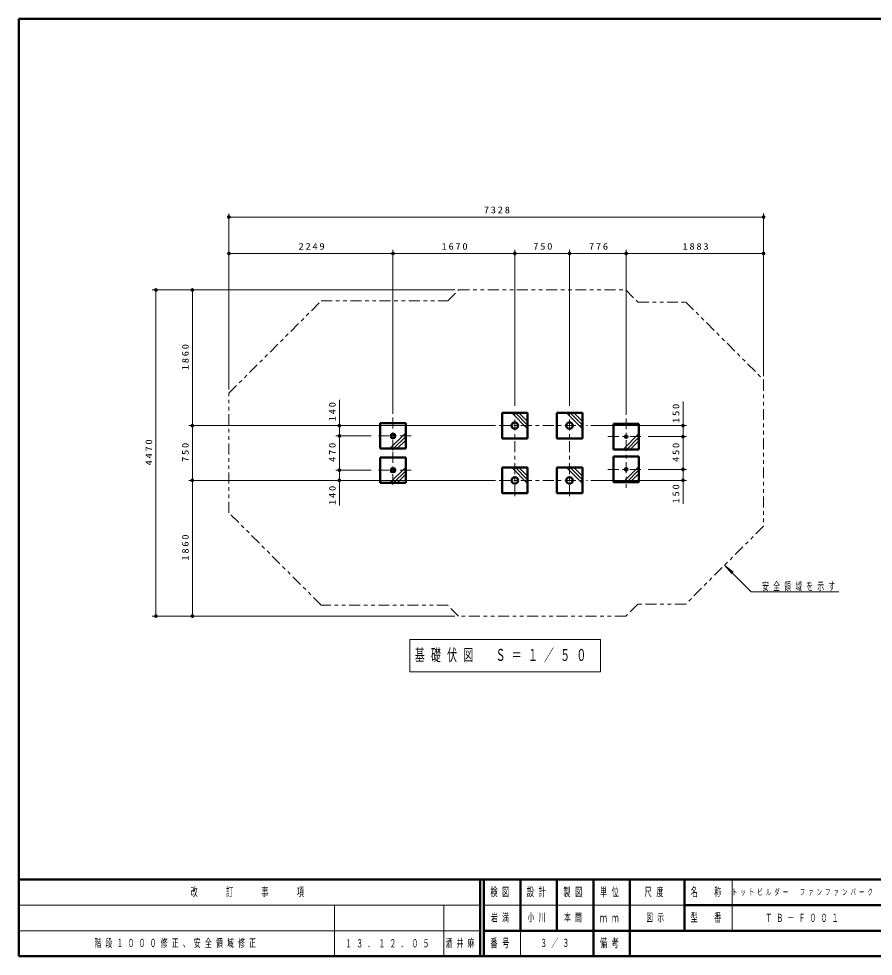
# Model space of a CAD drawing. Units: millimetres on the paper, scale 1:50. Extents: x -365 to 0, y -594 to 257.
# Drawn here: x -365 to -130.8, y -594 to -337 of the extents above; entities that cross this region are included whole.
import ezdxf

# ---------------------------------------------------------------- set-up
doc = ezdxf.new("R2010")
doc.units = ezdxf.units.MM
doc.linetypes.add('USER2', pattern=[6, 3, -1, 1, -1])
doc.linetypes.add('USER3', pattern=[8, 3, -1, 1, -1, 1, -1])
doc.layers.add('LY_1', color=140, linetype='Continuous', lineweight=50)
doc.styles.add('ＭＳ ゴシック', font='')
doc.styles.get('ＭＳ ゴシック').set_extended_font_data('MS Gothic')

# ---------------------------------------------------------------- blocks, each defined once
blk = doc.blocks.new('filled_dot')
at = {"color": 0, "linetype": 'Continuous', "lineweight": -2, "const_width": 1.25}
blk.add_lwpolyline([(-0.625, 0, 1), (0.625, 0, 1)], format="xyb", close=True, dxfattribs=at)

msp = doc.modelspace()

# ---------------------------------------------------------------- linework, layer by layer
at = {"layer": 'LY_1', "color": 7}
for p, q in [((0, -337), (-365, -337)), ((-365, -337), (-365, -594)), ((-365, -573), (0, -573)), ((-365, -594), (0, -594))]:
    msp.add_line(p, q, dxfattribs=at)
at = {"layer": 'LY_1', "color": 7, "lineweight": 13}
for p, q in [((-307.405, -438.67), (-307.405, -390.347)), ((-160.849, -434.982), (-160.849, -390.347)), ((-307.405, -391.347), (-160.849, -391.347)), ((-307.405, -438.67), (-307.405, -400.347)), ((-262.425, -445.347), (-262.425, -400.347)), ((-229.025, -443.11), (-229.025, -400.347)), ((-214.025, -443.11), (-214.025, -400.347)), ((-198.515, -445.547), (-198.515, -400.347)), ((-160.849, -434.982), (-160.849, -400.347)), ((-307.405, -401.347), (-262.425, -401.347)), ((-262.425, -401.347), (-229.025, -401.347)), ((-229.025, -401.347), (-214.025, -401.347)), ((-214.025, -401.347), (-198.515, -401.347)), ((-198.515, -401.347), (-160.849, -401.347)), ((-318.405, -411.347), (-328.405, -411.347)), ((-327.405, -500.747), (-327.405, -411.347)), ((-245.434, -411.347), (-318.405, -411.347)), ((-317.405, -448.547), (-317.405, -411.347)), ((-277.113, -441.477), (-277.113, -451.347)), ((-182.93, -441.937), (-182.93, -451.547)), ((-225.525, -449.391), (-229.869, -445.047)), ((-225.525, -448.401), (-228.879, -445.047)), ((-225.525, -447.411), (-227.889, -445.047)), ((-210.525, -449.391), (-214.869, -445.047)), ((-210.525, -448.401), (-213.879, -445.047)), ((-210.525, -447.411), (-212.889, -445.047)), ((-234.341, -448.547), (-318.405, -448.547)), ((-317.405, -463.547), (-317.405, -448.547)), ((-289.761, -448.547), (-276.113, -448.547)), ((-208.161, -448.547), (-181.93, -448.547)), ((-268.425, -451.347), (-278.113, -451.347)), ((-277.113, -460.747), (-277.113, -451.347)), ((-263.269, -454.847), (-258.925, -450.503)), ((-262.279, -454.847), (-258.925, -451.493)), ((-195.015, -450.703), (-199.359, -455.047)), ((-195.015, -451.693), (-198.369, -455.047)), ((-192.515, -451.547), (-181.93, -451.547)), ((-182.93, -451.547), (-182.93, -460.547)), ((-261.289, -454.847), (-258.925, -452.483)), ((-195.015, -452.683), (-197.379, -455.047)), ((-263.269, -464.247), (-258.925, -459.903)), ((-195.015, -459.703), (-199.359, -464.047)), ((-268.425, -460.747), (-278.113, -460.747)), ((-268.425, -460.747), (-278.113, -460.747)), ((-277.113, -470.419), (-277.113, -460.747)), ((-262.279, -464.247), (-258.925, -460.893)), ((-261.289, -464.247), (-258.925, -461.883)), ((-225.525, -464.391), (-229.869, -460.047)), ((-225.525, -463.401), (-228.879, -460.047)), ((-225.525, -462.411), (-227.889, -460.047)), ((-210.525, -464.391), (-214.869, -460.047)), ((-210.525, -463.401), (-213.879, -460.047)), ((-210.525, -462.411), (-212.889, -460.047)), ((-195.015, -460.693), (-198.369, -464.047)), ((-195.015, -461.683), (-197.379, -464.047)), ((-192.515, -460.547), (-181.93, -460.547)), ((-192.515, -460.547), (-181.93, -460.547)), ((-182.93, -460.547), (-182.93, -470.012)), ((-234.341, -463.547), (-318.405, -463.547)), ((-317.405, -500.747), (-317.405, -463.547)), ((-289.761, -463.547), (-276.113, -463.547)), ((-208.161, -463.547), (-181.93, -463.547)), ((-164.209, -494.083), (-171.515, -486.778)), ((-171.515, -486.778), (-169.586, -489.076)), ((-171.515, -486.778), (-169.216, -488.706)), ((-164.209, -494.083), (-140.238, -494.083)), ((-318.405, -500.747), (-328.405, -500.747)), ((-245.434, -500.747), (-318.405, -500.747)), ((-257.831, -507.196), (-257.831, -515.996)), ((-205.531, -507.196), (-257.831, -507.196)), ((-205.531, -515.996), (-205.531, -507.196)), ((-257.831, -515.996), (-205.531, -515.996)), ((-169.5, -573), (-169.5, -587)), ((-365, -580), (-238.5, -580)), ((-278.5, -580), (-278.5, -594)), ((-248.5, -580), (-248.5, -594)), ((-237.5, -580), (-182.5, -580)), ((-365, -587), (-238.5, -587)), ((-227.5, -587), (-227.5, -594))]:
    msp.add_line(p, q, dxfattribs=at)
at = {"layer": 'LY_1', "color": 7, "linetype": 'USER2', "lineweight": 13}
for p, q in [((-229.025, -467.839), (-229.025, -444.11)), ((-214.025, -467.839), (-214.025, -444.11)), ((-262.425, -446.347), (-262.425, -456.347)), ((-198.515, -446.547), (-198.515, -465.547)), ((-233.341, -448.547), (-209.071, -448.547)), ((-257.425, -451.347), (-267.425, -451.347)), ((-203.515, -451.547), (-193.515, -451.547)), ((-262.425, -455.747), (-262.425, -465.747)), ((-257.425, -460.747), (-267.425, -460.747)), ((-203.515, -460.547), (-193.515, -460.547)), ((-233.341, -463.547), (-209.071, -463.547))]:
    msp.add_line(p, q, dxfattribs=at)
at = {"layer": 'LY_1'}
for p, q in [((-232.525, -452.047), (-232.525, -445.047)), ((-232.525, -445.047), (-225.525, -445.047)), ((-225.525, -445.047), (-225.525, -452.047)), ((-217.525, -452.047), (-217.525, -445.047)), ((-217.525, -445.047), (-210.525, -445.047)), ((-210.525, -445.047), (-210.525, -452.047)), ((-265.925, -454.847), (-265.925, -447.847)), ((-265.925, -447.847), (-258.925, -447.847)), ((-258.925, -447.847), (-258.925, -454.847)), ((-195.015, -448.047), (-202.015, -448.047)), ((-202.015, -448.047), (-202.015, -455.047)), ((-195.015, -455.047), (-195.015, -448.047)), ((-225.525, -452.047), (-232.525, -452.047)), ((-210.525, -452.047), (-217.525, -452.047)), ((-258.925, -454.847), (-265.925, -454.847)), ((-265.925, -464.247), (-265.925, -457.247)), ((-265.925, -457.247), (-258.925, -457.247)), ((-258.925, -457.247), (-258.925, -464.247)), ((-202.015, -455.047), (-195.015, -455.047)), ((-195.015, -457.047), (-202.015, -457.047)), ((-202.015, -457.047), (-202.015, -464.047)), ((-195.015, -464.047), (-195.015, -457.047)), ((-232.525, -467.047), (-232.525, -460.047)), ((-232.525, -460.047), (-225.525, -460.047)), ((-225.525, -460.047), (-225.525, -467.047)), ((-217.525, -467.047), (-217.525, -460.047)), ((-217.525, -460.047), (-210.525, -460.047)), ((-210.525, -460.047), (-210.525, -467.047)), ((-258.925, -464.247), (-265.925, -464.247)), ((-202.015, -464.047), (-195.015, -464.047)), ((-225.525, -467.047), (-232.525, -467.047)), ((-210.525, -467.047), (-217.525, -467.047)), ((-238.5, -573), (-238.5, -594)), ((-237.5, -573), (-237.5, -594)), ((-227.5, -573), (-227.5, -587)), ((-217.5, -573), (-217.5, -587)), ((-207.5, -573), (-207.5, -594)), ((-197.5, -573), (-197.5, -587)), ((-182.5, -573), (-182.5, -587)), ((-182.5, -580), (-70, -580)), ((-237.5, -587), (0, -587)), ((-197.5, -587), (-197.5, -594))]:
    msp.add_line(p, q, dxfattribs=at)
at = {"layer": 'LY_1', "color": 7, "linetype": 'USER3', "lineweight": 13}
msp.add_lwpolyline([(-282.083, -414.347), (-247.434, -414.347), (-244.434, -411.347), (-198.616, -411.347), (-195.313, -414.65), (-182.181, -414.65), (-160.849, -435.982), (-160.849, -476.112), (-182.181, -497.444), (-195.313, -497.444), (-198.616, -500.747), (-244.434, -500.747), (-247.434, -497.747), (-282.083, -497.747), (-307.405, -472.424), (-307.405, -439.67)], close=True, dxfattribs=at)
at = {"layer": 'LY_1'}
for points in [[(-262.925, -450.847), (-262.925, -451.847), (-261.925, -451.847), (-261.925, -450.847)], [(-262.925, -460.247), (-262.925, -461.247), (-261.925, -461.247), (-261.925, -460.247)]]:
    msp.add_lwpolyline(points, close=True, dxfattribs=at)
for centre, radius in [((-229.025, -448.547), 0.891), ((-214.025, -448.547), 0.891), ((-198.515, -451.547), 0.34), ((-198.515, -460.547), 0.34), ((-229.025, -463.547), 0.891), ((-214.025, -463.547), 0.891)]:
    msp.add_circle(centre, radius, dxfattribs=at)

# ---------------------------------------------------------------- block references
at = {"layer": 'LY_1', "color": 7, "lineweight": 13, "xscale": 0.4, "yscale": 0.4}
for p in [(-307.405, -391.347), (-307.405, -401.347), (-262.425, -401.347), (-229.025, -401.347), (-214.025, -401.347), (-198.515, -401.347)]:
    msp.add_blockref('filled_dot', p, dxfattribs=at)
for p, rotation in [((-160.849, -391.347), 180), ((-262.425, -401.347), 180), ((-229.025, -401.347), 180), ((-214.025, -401.347), 180), ((-198.515, -401.347), 180), ((-160.849, -401.347), 180), ((-327.405, -411.347), 270), ((-317.405, -411.347), 270), ((-317.405, -448.547), 270), ((-317.405, -448.547), 90), ((-277.113, -448.547), 270), ((-182.93, -448.547), 270), ((-277.113, -451.347), 90), ((-277.113, -451.347), 270), ((-182.93, -451.547), 270), ((-182.93, -451.547), 90), ((-277.113, -460.747), 90), ((-277.113, -460.747), 270), ((-182.93, -460.547), 270), ((-182.93, -460.547), 90), ((-317.405, -463.547), 270), ((-317.405, -463.547), 90), ((-277.113, -463.547), 90), ((-182.93, -463.547), 90), ((-327.405, -500.747), 90), ((-317.405, -500.747), 90)]:
    msp.add_blockref('filled_dot', p, dxfattribs=dict(at, rotation=rotation))

# ---------------------------------------------------------------- texts
at = {"layer": 'LY_1', "color": 7, "style": 'ＭＳ ゴシック'}
for s, insert, char_height, attachment_point in [('\\T1.33;\\W1.15;7328', (-233.71, -390.347), 1.833, 8), ('\\T1.33;\\W1.15;2249', (-284.499, -400.347), 1.833, 8), ('\\T1.33;\\W1.15;1670', (-245.302, -400.347), 1.833, 8), ('\\T1.33;\\W1.15;750', (-221.11, -400.347), 1.833, 8), ('\\T1.33;\\W1.15;776', (-205.854, -400.347), 1.833, 8), ('\\T1.33;\\W1.15;1883', (-179.254, -400.347), 1.833, 8), ('\\T1.64;\\W0.6;安全領域を示す', (-161.238, -493.933), 2.199, 7), ('\\T1.64;\\W0.6;基礎伏図\u3000Ｓ＝１／５０', (-256.431, -511.596), 3.299, 4), ('\\T1.64;\\W0.6;改\u3000\u3000訂\u3000\u3000事\u3000\u3000項', (-301.75, -576.5), 2.346, 5), ('\\T1.64;\\W0.6;検図', (-232.5, -576.5), 2.346, 5), ('\\T1.64;\\W0.6;設計', (-222.5, -576.5), 2.346, 5), ('\\T1.64;\\W0.6;製図', (-212.5, -576.5), 2.346, 5), ('\\T1.64;\\W0.6;単位', (-202.5, -576.5), 2.346, 5), ('\\T1.64;\\W0.6;尺度', (-190.25, -576.5), 2.346, 5), ('\\T1.64;\\W0.6;名\u3000称', (-176, -576.5), 2.346, 5), ('\\T1.64;\\W0.6;トットビルダー\u3000ファンファンパーク', (-149.75, -576.5), 1.686, 5), ('\\T1.64;\\W0.6;岩満', (-232.5, -583.5), 2.199, 5), ('\\T1.64;\\W0.6;小川', (-222.5, -583.5), 2.199, 5), ('\\T1.64;\\W0.6;本間', (-212.5, -583.5), 2.199, 5), ('\\T1.64;\\W0.6;ｍｍ', (-202.5, -583.5), 2.346, 5), ('\\T1.64;\\W0.6;図示', (-193, -583.5), 2.199, 4), ('\\T1.64;\\W0.6;型\u3000番', (-176, -583.5), 2.346, 5), ('\\T1.64;\\W0.6;ＴＢ－Ｆ００１', (-149.75, -583.5), 2.199, 5), ('\\T1.64;\\W0.6;階段１０００修正、安全領域修正', (-344.25, -590.5), 2.199, 4), ('\\T1.64;\\W0.6;１３．１２．０５', (-275.5, -590.5), 2.199, 4), ('\\T1.64;\\W0.6;酒井麻', (-248, -590.5), 2.199, 4), ('\\T1.64;\\W0.6;番号', (-232.5, -590.5), 2.346, 5), ('\\T1.64;\\W0.6;３／３', (-217.5, -590.5), 2.199, 5), ('\\T1.64;\\W0.6;備考', (-202.5, -590.5), 2.346, 5)]:
    msp.add_mtext(s, dxfattribs=dict(at, insert=insert, char_height=char_height, attachment_point=attachment_point))
at = {"layer": 'LY_1', "color": 7, "char_height": 1.833, "attachment_point": 8, "rotation": 90, "style": 'ＭＳ ゴシック'}
for s, insert in [('\\T1.33;\\W1.15;1860', (-318.405, -429.524)), ('\\T1.33;\\W1.15;140', (-278.113, -444.477)), ('\\T1.33;\\W1.15;150', (-183.93, -444.937)), ('\\T1.33;\\W1.15;4470', (-328.405, -455.638)), ('\\T1.33;\\W1.15;750', (-318.405, -455.632)), ('\\T1.33;\\W1.15;470', (-278.113, -455.632)), ('\\T1.33;\\W1.15;450', (-183.93, -455.632)), ('\\T1.33;\\W1.15;150', (-183.93, -467.012)), ('\\T1.33;\\W1.15;140', (-278.113, -467.419)), ('\\T1.33;\\W1.15;1860', (-318.405, -481.724))]:
    msp.add_mtext(s, dxfattribs=dict(at, insert=insert))

doc.saveas('drawing.dxf')
